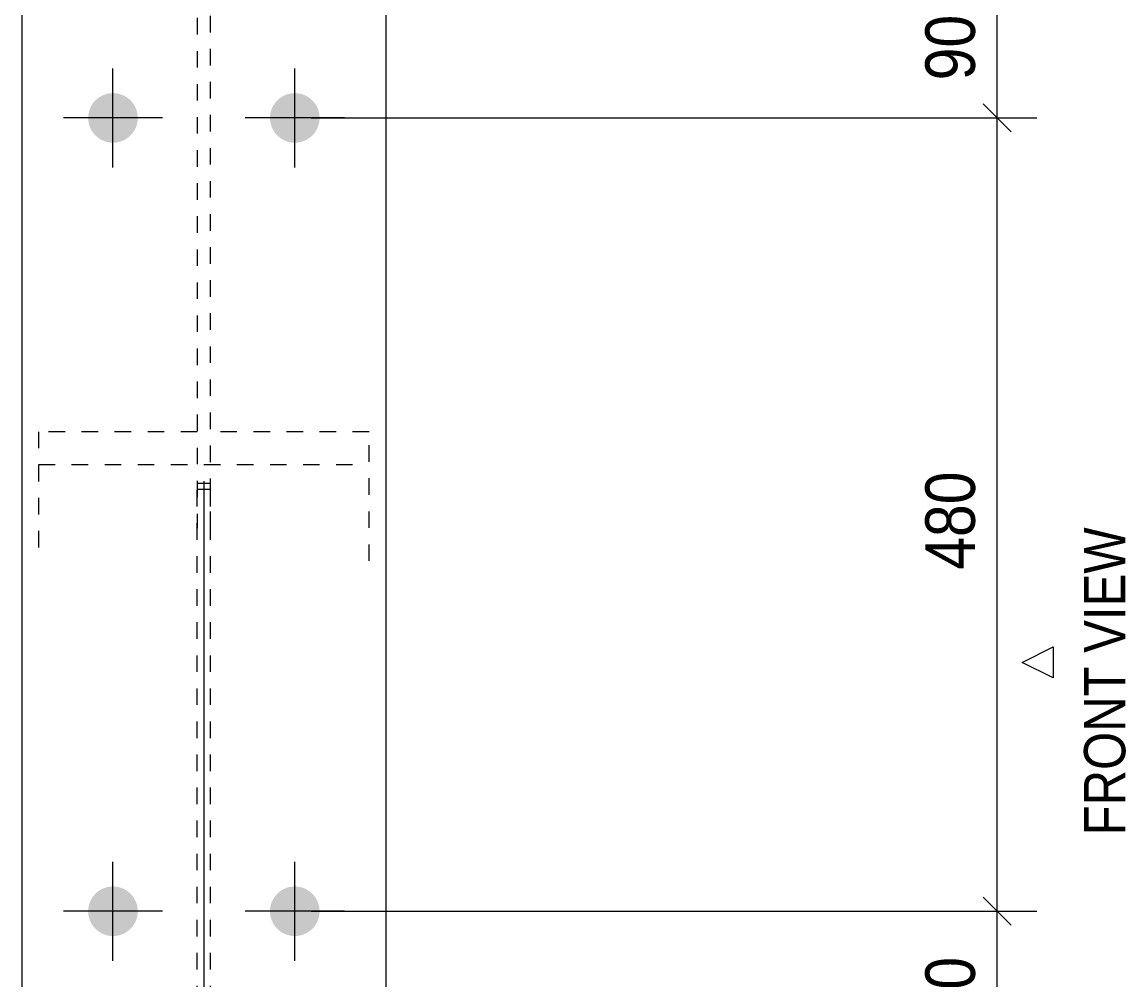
# Model space of a CAD drawing. Header units: millimetres. Extents: x 2 to 1174, y 1 to 825.
# Drawn here: x 504.6 to 571.4, y 181.3 to 239.2 of the extents above; entities that cross this region are included whole.
import ezdxf

# ---------------------------------------------------------------- set-up
doc = ezdxf.new("R2010")
doc.units = ezdxf.units.MM
doc.linetypes.add('XKITLINE00', pattern=[0])
doc.linetypes.add('XKITLINE01', pattern=[4, 1, -1, 1, -1])
for name, color, linetype, lineweight in [('Bolt', 3, 'Continuous', 0), ('Dimensions', 7, 'Continuous', 0), ('OtherObjectType', 7, 'Continuous', 0), ('Part', 2, 'Continuous', 0)]:
    doc.layers.add(name, color=color, linetype=linetype, lineweight=lineweight)
doc.styles.add('ARIAL', font='ARIAL.TTF')

# ---------------------------------------------------------------- blocks, each defined once
blk = doc.blocks.new('*A173')
at = {"layer": 'Bolt'}
for points in [[(508.579, 233.453), (508.581, 233.49), (508.583, 233.526), (508.586, 233.563), (508.59, 233.6), (508.595, 233.636), (508.601, 233.672), (508.608, 233.709), (508.615, 233.745), (508.624, 233.781), (508.633, 233.816), (508.643, 233.851), (508.655, 233.887), (508.667, 233.921), (508.679, 233.956), (508.693, 233.99), (508.708, 234.024), (508.723, 234.057), (508.739, 234.09), (508.756, 234.123), (508.774, 234.155), (508.792, 234.187), (508.812, 234.219), (508.832, 234.249), (508.852, 234.28), (508.874, 234.31), (508.896, 234.339), (508.919, 234.368), (508.943, 234.396), (508.967, 234.423), (508.993, 234.45), (509.018, 234.477), (509.045, 234.502), (509.072, 234.527), (509.099, 234.552), (509.127, 234.576), (509.156, 234.599), (509.185, 234.621), (509.215, 234.642), (509.246, 234.663), (509.276, 234.683), (509.308, 234.703), (509.34, 234.721), (509.372, 234.739), (509.404, 234.756), (509.438, 234.772), (509.471, 234.787), (509.505, 234.802), (509.539, 234.816), (509.574, 234.828), (509.608, 234.84), (509.643, 234.851), (509.679, 234.862), (509.714, 234.871), (509.75, 234.88), (509.786, 234.887), (509.822, 234.894), (509.859, 234.9), (509.895, 234.905), (509.932, 234.909), (509.969, 234.912), (510.005, 234.914), (510.042, 234.916), (510.079, 234.916), (510.116, 234.916), (510.152, 234.914), (510.189, 234.912), (510.226, 234.909), (510.262, 234.905), (510.299, 234.9), (510.335, 234.894), (510.372, 234.887), (510.408, 234.88), (510.443, 234.871), (510.479, 234.862), (510.514, 234.851), (510.549, 234.84), (510.584, 234.828), (510.619, 234.816), (510.653, 234.802), (510.687, 234.787), (510.72, 234.772), (510.753, 234.756), (510.786, 234.739), (510.818, 234.721), (510.85, 234.703), (510.881, 234.683), (510.912, 234.663), (510.943, 234.642), (510.972, 234.621), (511.002, 234.599), (511.03, 234.576), (511.059, 234.552), (511.086, 234.527), (511.113, 234.502), (511.14, 234.477), (511.165, 234.45), (511.19, 234.423), (511.215, 234.396), (511.238, 234.368), (511.261, 234.339), (511.284, 234.31), (511.305, 234.28), (511.326, 234.249), (511.346, 234.219), (511.365, 234.187), (511.384, 234.155), (511.402, 234.123), (511.419, 234.09), (511.435, 234.057), (511.45, 234.024), (511.465, 233.99), (511.478, 233.956), (511.491, 233.921), (511.503, 233.887), (511.514, 233.851), (511.525, 233.816), (511.534, 233.781), (511.542, 233.745), (511.55, 233.709), (511.557, 233.672), (511.563, 233.636), (511.568, 233.6), (511.572, 233.563), (511.575, 233.526), (511.577, 233.49), (511.578, 233.453), (511.579, 233.416), (511.578, 233.379), (511.577, 233.342), (511.575, 233.306), (511.572, 233.269), (511.568, 233.232), (511.563, 233.196), (511.557, 233.16), (511.55, 233.123), (511.542, 233.087), (511.534, 233.052), (511.525, 233.016), (511.514, 232.981), (511.503, 232.946), (511.491, 232.911), (511.478, 232.876), (511.465, 232.842), (511.45, 232.808), (511.435, 232.775), (511.419, 232.742), (511.402, 232.709), (511.384, 232.677), (511.365, 232.645), (511.346, 232.614), (511.326, 232.583), (511.305, 232.552), (511.284, 232.522), (511.261, 232.493), (511.238, 232.464), (511.215, 232.436), (511.19, 232.409), (511.165, 232.382), (511.14, 232.355), (511.113, 232.33), (511.086, 232.305), (511.059, 232.28), (511.03, 232.257), (511.002, 232.234), (510.972, 232.211), (510.943, 232.19), (510.912, 232.169), (510.881, 232.149), (510.85, 232.129), (510.818, 232.111), (510.786, 232.093), (510.753, 232.076), (510.72, 232.06), (510.687, 232.045), (510.653, 232.03), (510.619, 232.017), (510.584, 232.004), (510.549, 231.992), (510.514, 231.981), (510.479, 231.97), (510.443, 231.961), (510.408, 231.952), (510.372, 231.945), (510.335, 231.938), (510.299, 231.932), (510.262, 231.927), (510.226, 231.923), (510.189, 231.92), (510.152, 231.918), (510.116, 231.917), (510.079, 231.916), (510.042, 231.917), (510.005, 231.918), (509.969, 231.92), (509.932, 231.923), (509.895, 231.927), (509.859, 231.932), (509.822, 231.938), (509.786, 231.945), (509.75, 231.952), (509.714, 231.961), (509.679, 231.97), (509.643, 231.981), (509.608, 231.992), (509.574, 232.004), (509.539, 232.017), (509.505, 232.03), (509.471, 232.045), (509.438, 232.06), (509.404, 232.076), (509.372, 232.093), (509.34, 232.111), (509.308, 232.129), (509.276, 232.149), (509.246, 232.169), (509.215, 232.19), (509.185, 232.211), (509.156, 232.234), (509.127, 232.257), (509.099, 232.28), (509.072, 232.305), (509.045, 232.33), (509.018, 232.355), (508.993, 232.382), (508.967, 232.409), (508.943, 232.436), (508.919, 232.464), (508.896, 232.493), (508.874, 232.522), (508.852, 232.552), (508.832, 232.583), (508.812, 232.614), (508.792, 232.645), (508.774, 232.677), (508.756, 232.709), (508.739, 232.742), (508.723, 232.775), (508.708, 232.808), (508.693, 232.842), (508.679, 232.876), (508.667, 232.911), (508.655, 232.946), (508.643, 232.981), (508.633, 233.016), (508.624, 233.052), (508.615, 233.087), (508.608, 233.123), (508.601, 233.16), (508.595, 233.196), (508.59, 233.232), (508.586, 233.269), (508.583, 233.306), (508.581, 233.342), (508.579, 233.379), (508.579, 233.416)], [(519.579, 233.453), (519.581, 233.49), (519.583, 233.526), (519.586, 233.563), (519.59, 233.6), (519.595, 233.636), (519.601, 233.672), (519.608, 233.709), (519.615, 233.745), (519.624, 233.781), (519.633, 233.816), (519.643, 233.851), (519.655, 233.887), (519.667, 233.921), (519.679, 233.956), (519.693, 233.99), (519.708, 234.024), (519.723, 234.057), (519.739, 234.09), (519.756, 234.123), (519.774, 234.155), (519.792, 234.187), (519.812, 234.219), (519.832, 234.249), (519.852, 234.28), (519.874, 234.31), (519.896, 234.339), (519.919, 234.368), (519.943, 234.396), (519.967, 234.423), (519.993, 234.45), (520.018, 234.477), (520.045, 234.502), (520.072, 234.527), (520.099, 234.552), (520.127, 234.576), (520.156, 234.599), (520.185, 234.621), (520.215, 234.642), (520.246, 234.663), (520.276, 234.683), (520.308, 234.703), (520.34, 234.721), (520.372, 234.739), (520.404, 234.756), (520.438, 234.772), (520.471, 234.787), (520.505, 234.802), (520.539, 234.816), (520.574, 234.828), (520.608, 234.84), (520.643, 234.851), (520.679, 234.862), (520.714, 234.871), (520.75, 234.88), (520.786, 234.887), (520.822, 234.894), (520.859, 234.9), (520.895, 234.905), (520.932, 234.909), (520.969, 234.912), (521.005, 234.914), (521.042, 234.916), (521.079, 234.916), (521.116, 234.916), (521.152, 234.914), (521.189, 234.912), (521.226, 234.909), (521.262, 234.905), (521.299, 234.9), (521.335, 234.894), (521.372, 234.887), (521.408, 234.88), (521.443, 234.871), (521.479, 234.862), (521.514, 234.851), (521.549, 234.84), (521.584, 234.828), (521.619, 234.816), (521.653, 234.802), (521.687, 234.787), (521.72, 234.772), (521.753, 234.756), (521.786, 234.739), (521.818, 234.721), (521.85, 234.703), (521.881, 234.683), (521.912, 234.663), (521.943, 234.642), (521.972, 234.621), (522.002, 234.599), (522.03, 234.576), (522.059, 234.552), (522.086, 234.527), (522.113, 234.502), (522.14, 234.477), (522.165, 234.45), (522.19, 234.423), (522.215, 234.396), (522.238, 234.368), (522.261, 234.339), (522.284, 234.31), (522.305, 234.28), (522.326, 234.249), (522.346, 234.219), (522.365, 234.187), (522.384, 234.155), (522.402, 234.123), (522.419, 234.09), (522.435, 234.057), (522.45, 234.024), (522.465, 233.99), (522.478, 233.956), (522.491, 233.921), (522.503, 233.887), (522.514, 233.851), (522.525, 233.816), (522.534, 233.781), (522.542, 233.745), (522.55, 233.709), (522.557, 233.672), (522.563, 233.636), (522.568, 233.6), (522.572, 233.563), (522.575, 233.526), (522.577, 233.49), (522.578, 233.453), (522.579, 233.416), (522.578, 233.379), (522.577, 233.342), (522.575, 233.306), (522.572, 233.269), (522.568, 233.232), (522.563, 233.196), (522.557, 233.16), (522.55, 233.123), (522.542, 233.087), (522.534, 233.052), (522.525, 233.016), (522.514, 232.981), (522.503, 232.946), (522.491, 232.911), (522.478, 232.876), (522.465, 232.842), (522.45, 232.808), (522.435, 232.775), (522.419, 232.742), (522.402, 232.709), (522.384, 232.677), (522.365, 232.645), (522.346, 232.614), (522.326, 232.583), (522.305, 232.552), (522.284, 232.522), (522.261, 232.493), (522.238, 232.464), (522.215, 232.436), (522.19, 232.409), (522.165, 232.382), (522.14, 232.355), (522.113, 232.33), (522.086, 232.305), (522.059, 232.28), (522.03, 232.257), (522.002, 232.234), (521.972, 232.211), (521.943, 232.19), (521.912, 232.169), (521.881, 232.149), (521.85, 232.129), (521.818, 232.111), (521.786, 232.093), (521.753, 232.076), (521.72, 232.06), (521.687, 232.045), (521.653, 232.03), (521.619, 232.017), (521.584, 232.004), (521.549, 231.992), (521.514, 231.981), (521.479, 231.97), (521.443, 231.961), (521.408, 231.952), (521.372, 231.945), (521.335, 231.938), (521.299, 231.932), (521.262, 231.927), (521.226, 231.923), (521.189, 231.92), (521.152, 231.918), (521.116, 231.917), (521.079, 231.916), (521.042, 231.917), (521.005, 231.918), (520.969, 231.92), (520.932, 231.923), (520.895, 231.927), (520.859, 231.932), (520.822, 231.938), (520.786, 231.945), (520.75, 231.952), (520.714, 231.961), (520.679, 231.97), (520.643, 231.981), (520.608, 231.992), (520.574, 232.004), (520.539, 232.017), (520.505, 232.03), (520.471, 232.045), (520.438, 232.06), (520.404, 232.076), (520.372, 232.093), (520.34, 232.111), (520.308, 232.129), (520.276, 232.149), (520.246, 232.169), (520.215, 232.19), (520.185, 232.211), (520.156, 232.234), (520.127, 232.257), (520.099, 232.28), (520.072, 232.305), (520.045, 232.33), (520.018, 232.355), (519.993, 232.382), (519.967, 232.409), (519.943, 232.436), (519.919, 232.464), (519.896, 232.493), (519.874, 232.522), (519.852, 232.552), (519.832, 232.583), (519.812, 232.614), (519.792, 232.645), (519.774, 232.677), (519.756, 232.709), (519.739, 232.742), (519.723, 232.775), (519.708, 232.808), (519.693, 232.842), (519.679, 232.876), (519.667, 232.911), (519.655, 232.946), (519.643, 232.981), (519.633, 233.016), (519.624, 233.052), (519.615, 233.087), (519.608, 233.123), (519.601, 233.16), (519.595, 233.196), (519.59, 233.232), (519.586, 233.269), (519.583, 233.306), (519.581, 233.342), (519.579, 233.379), (519.579, 233.416)], [(508.579, 185.453), (508.581, 185.49), (508.583, 185.526), (508.586, 185.563), (508.59, 185.6), (508.595, 185.636), (508.601, 185.672), (508.608, 185.709), (508.615, 185.745), (508.624, 185.781), (508.633, 185.816), (508.643, 185.851), (508.655, 185.887), (508.667, 185.921), (508.679, 185.956), (508.693, 185.99), (508.708, 186.024), (508.723, 186.057), (508.739, 186.09), (508.756, 186.123), (508.774, 186.155), (508.792, 186.187), (508.812, 186.219), (508.832, 186.249), (508.852, 186.28), (508.874, 186.31), (508.896, 186.339), (508.919, 186.368), (508.943, 186.396), (508.967, 186.423), (508.993, 186.45), (509.018, 186.477), (509.045, 186.502), (509.072, 186.527), (509.099, 186.552), (509.127, 186.576), (509.156, 186.599), (509.185, 186.621), (509.215, 186.642), (509.246, 186.663), (509.276, 186.683), (509.308, 186.703), (509.34, 186.721), (509.372, 186.739), (509.404, 186.756), (509.438, 186.772), (509.471, 186.787), (509.505, 186.802), (509.539, 186.816), (509.574, 186.828), (509.608, 186.84), (509.643, 186.851), (509.679, 186.862), (509.714, 186.871), (509.75, 186.88), (509.786, 186.887), (509.822, 186.894), (509.859, 186.9), (509.895, 186.905), (509.932, 186.909), (509.969, 186.912), (510.005, 186.914), (510.042, 186.916), (510.079, 186.916), (510.116, 186.916), (510.152, 186.914), (510.189, 186.912), (510.226, 186.909), (510.262, 186.905), (510.299, 186.9), (510.335, 186.894), (510.372, 186.887), (510.408, 186.88), (510.443, 186.871), (510.479, 186.862), (510.514, 186.851), (510.549, 186.84), (510.584, 186.828), (510.619, 186.816), (510.653, 186.802), (510.687, 186.787), (510.72, 186.772), (510.753, 186.756), (510.786, 186.739), (510.818, 186.721), (510.85, 186.703), (510.881, 186.683), (510.912, 186.663), (510.943, 186.642), (510.972, 186.621), (511.002, 186.599), (511.03, 186.576), (511.059, 186.552), (511.086, 186.527), (511.113, 186.502), (511.14, 186.477), (511.165, 186.45), (511.19, 186.423), (511.215, 186.396), (511.238, 186.368), (511.261, 186.339), (511.284, 186.31), (511.305, 186.28), (511.326, 186.249), (511.346, 186.219), (511.365, 186.187), (511.384, 186.155), (511.402, 186.123), (511.419, 186.09), (511.435, 186.057), (511.45, 186.024), (511.465, 185.99), (511.478, 185.956), (511.491, 185.921), (511.503, 185.887), (511.514, 185.851), (511.525, 185.816), (511.534, 185.781), (511.542, 185.745), (511.55, 185.709), (511.557, 185.672), (511.563, 185.636), (511.568, 185.6), (511.572, 185.563), (511.575, 185.526), (511.577, 185.49), (511.578, 185.453), (511.579, 185.416), (511.578, 185.379), (511.577, 185.342), (511.575, 185.306), (511.572, 185.269), (511.568, 185.232), (511.563, 185.196), (511.557, 185.16), (511.55, 185.123), (511.542, 185.087), (511.534, 185.052), (511.525, 185.016), (511.514, 184.981), (511.503, 184.946), (511.491, 184.911), (511.478, 184.876), (511.465, 184.842), (511.45, 184.808), (511.435, 184.775), (511.419, 184.742), (511.402, 184.709), (511.384, 184.677), (511.365, 184.645), (511.346, 184.614), (511.326, 184.583), (511.305, 184.552), (511.284, 184.522), (511.261, 184.493), (511.238, 184.464), (511.215, 184.436), (511.19, 184.409), (511.165, 184.382), (511.14, 184.355), (511.113, 184.33), (511.086, 184.305), (511.059, 184.28), (511.03, 184.257), (511.002, 184.234), (510.972, 184.211), (510.943, 184.19), (510.912, 184.169), (510.881, 184.149), (510.85, 184.129), (510.818, 184.111), (510.786, 184.093), (510.753, 184.076), (510.72, 184.06), (510.687, 184.045), (510.653, 184.03), (510.619, 184.017), (510.584, 184.004), (510.549, 183.992), (510.514, 183.981), (510.479, 183.97), (510.443, 183.961), (510.408, 183.952), (510.372, 183.945), (510.335, 183.938), (510.299, 183.932), (510.262, 183.927), (510.226, 183.923), (510.189, 183.92), (510.152, 183.918), (510.116, 183.917), (510.079, 183.916), (510.042, 183.917), (510.005, 183.918), (509.969, 183.92), (509.932, 183.923), (509.895, 183.927), (509.859, 183.932), (509.822, 183.938), (509.786, 183.945), (509.75, 183.952), (509.714, 183.961), (509.679, 183.97), (509.643, 183.981), (509.608, 183.992), (509.574, 184.004), (509.539, 184.017), (509.505, 184.03), (509.471, 184.045), (509.438, 184.06), (509.404, 184.076), (509.372, 184.093), (509.34, 184.111), (509.308, 184.129), (509.276, 184.149), (509.246, 184.169), (509.215, 184.19), (509.185, 184.211), (509.156, 184.234), (509.127, 184.257), (509.099, 184.28), (509.072, 184.305), (509.045, 184.33), (509.018, 184.355), (508.993, 184.382), (508.967, 184.409), (508.943, 184.436), (508.919, 184.464), (508.896, 184.493), (508.874, 184.522), (508.852, 184.552), (508.832, 184.583), (508.812, 184.614), (508.792, 184.645), (508.774, 184.677), (508.756, 184.709), (508.739, 184.742), (508.723, 184.775), (508.708, 184.808), (508.693, 184.842), (508.679, 184.876), (508.667, 184.911), (508.655, 184.946), (508.643, 184.981), (508.633, 185.016), (508.624, 185.052), (508.615, 185.087), (508.608, 185.123), (508.601, 185.16), (508.595, 185.196), (508.59, 185.232), (508.586, 185.269), (508.583, 185.306), (508.581, 185.342), (508.579, 185.379), (508.579, 185.416)], [(519.579, 185.453), (519.581, 185.49), (519.583, 185.526), (519.586, 185.563), (519.59, 185.6), (519.595, 185.636), (519.601, 185.672), (519.608, 185.709), (519.615, 185.745), (519.624, 185.781), (519.633, 185.816), (519.643, 185.851), (519.655, 185.887), (519.667, 185.921), (519.679, 185.956), (519.693, 185.99), (519.708, 186.024), (519.723, 186.057), (519.739, 186.09), (519.756, 186.123), (519.774, 186.155), (519.792, 186.187), (519.812, 186.219), (519.832, 186.249), (519.852, 186.28), (519.874, 186.31), (519.896, 186.339), (519.919, 186.368), (519.943, 186.396), (519.967, 186.423), (519.993, 186.45), (520.018, 186.477), (520.045, 186.502), (520.072, 186.527), (520.099, 186.552), (520.127, 186.576), (520.156, 186.599), (520.185, 186.621), (520.215, 186.642), (520.246, 186.663), (520.276, 186.683), (520.308, 186.703), (520.34, 186.721), (520.372, 186.739), (520.404, 186.756), (520.438, 186.772), (520.471, 186.787), (520.505, 186.802), (520.539, 186.816), (520.574, 186.828), (520.608, 186.84), (520.643, 186.851), (520.679, 186.862), (520.714, 186.871), (520.75, 186.88), (520.786, 186.887), (520.822, 186.894), (520.859, 186.9), (520.895, 186.905), (520.932, 186.909), (520.969, 186.912), (521.005, 186.914), (521.042, 186.916), (521.079, 186.916), (521.116, 186.916), (521.152, 186.914), (521.189, 186.912), (521.226, 186.909), (521.262, 186.905), (521.299, 186.9), (521.335, 186.894), (521.372, 186.887), (521.408, 186.88), (521.443, 186.871), (521.479, 186.862), (521.514, 186.851), (521.549, 186.84), (521.584, 186.828), (521.619, 186.816), (521.653, 186.802), (521.687, 186.787), (521.72, 186.772), (521.753, 186.756), (521.786, 186.739), (521.818, 186.721), (521.85, 186.703), (521.881, 186.683), (521.912, 186.663), (521.943, 186.642), (521.972, 186.621), (522.002, 186.599), (522.03, 186.576), (522.059, 186.552), (522.086, 186.527), (522.113, 186.502), (522.14, 186.477), (522.165, 186.45), (522.19, 186.423), (522.215, 186.396), (522.238, 186.368), (522.261, 186.339), (522.284, 186.31), (522.305, 186.28), (522.326, 186.249), (522.346, 186.219), (522.365, 186.187), (522.384, 186.155), (522.402, 186.123), (522.419, 186.09), (522.435, 186.057), (522.45, 186.024), (522.465, 185.99), (522.478, 185.956), (522.491, 185.921), (522.503, 185.887), (522.514, 185.851), (522.525, 185.816), (522.534, 185.781), (522.542, 185.745), (522.55, 185.709), (522.557, 185.672), (522.563, 185.636), (522.568, 185.6), (522.572, 185.563), (522.575, 185.526), (522.577, 185.49), (522.578, 185.453), (522.579, 185.416), (522.578, 185.379), (522.577, 185.342), (522.575, 185.306), (522.572, 185.269), (522.568, 185.232), (522.563, 185.196), (522.557, 185.16), (522.55, 185.123), (522.542, 185.087), (522.534, 185.052), (522.525, 185.016), (522.514, 184.981), (522.503, 184.946), (522.491, 184.911), (522.478, 184.876), (522.465, 184.842), (522.45, 184.808), (522.435, 184.775), (522.419, 184.742), (522.402, 184.709), (522.384, 184.677), (522.365, 184.645), (522.346, 184.614), (522.326, 184.583), (522.305, 184.552), (522.284, 184.522), (522.261, 184.493), (522.238, 184.464), (522.215, 184.436), (522.19, 184.409), (522.165, 184.382), (522.14, 184.355), (522.113, 184.33), (522.086, 184.305), (522.059, 184.28), (522.03, 184.257), (522.002, 184.234), (521.972, 184.211), (521.943, 184.19), (521.912, 184.169), (521.881, 184.149), (521.85, 184.129), (521.818, 184.111), (521.786, 184.093), (521.753, 184.076), (521.72, 184.06), (521.687, 184.045), (521.653, 184.03), (521.619, 184.017), (521.584, 184.004), (521.549, 183.992), (521.514, 183.981), (521.479, 183.97), (521.443, 183.961), (521.408, 183.952), (521.372, 183.945), (521.335, 183.938), (521.299, 183.932), (521.262, 183.927), (521.226, 183.923), (521.189, 183.92), (521.152, 183.918), (521.116, 183.917), (521.079, 183.916), (521.042, 183.917), (521.005, 183.918), (520.969, 183.92), (520.932, 183.923), (520.895, 183.927), (520.859, 183.932), (520.822, 183.938), (520.786, 183.945), (520.75, 183.952), (520.714, 183.961), (520.679, 183.97), (520.643, 183.981), (520.608, 183.992), (520.574, 184.004), (520.539, 184.017), (520.505, 184.03), (520.471, 184.045), (520.438, 184.06), (520.404, 184.076), (520.372, 184.093), (520.34, 184.111), (520.308, 184.129), (520.276, 184.149), (520.246, 184.169), (520.215, 184.19), (520.185, 184.211), (520.156, 184.234), (520.127, 184.257), (520.099, 184.28), (520.072, 184.305), (520.045, 184.33), (520.018, 184.355), (519.993, 184.382), (519.967, 184.409), (519.943, 184.436), (519.919, 184.464), (519.896, 184.493), (519.874, 184.522), (519.852, 184.552), (519.832, 184.583), (519.812, 184.614), (519.792, 184.645), (519.774, 184.677), (519.756, 184.709), (519.739, 184.742), (519.723, 184.775), (519.708, 184.808), (519.693, 184.842), (519.679, 184.876), (519.667, 184.911), (519.655, 184.946), (519.643, 184.981), (519.633, 185.016), (519.624, 185.052), (519.615, 185.087), (519.608, 185.123), (519.601, 185.16), (519.595, 185.196), (519.59, 185.232), (519.586, 185.269), (519.583, 185.306), (519.581, 185.342), (519.579, 185.379), (519.579, 185.416)]]:
    blk.add_hatch(color=3, dxfattribs=at).paths.add_polyline_path(points, flags=17)
at = {"layer": 'Bolt', "color": 3, "linetype": 'XKITLINE00', "lineweight": 0}
for p, q in [((510.079, 230.416), (510.079, 236.416)), ((521.079, 230.416), (521.079, 236.416)), ((513.079, 233.416), (507.079, 233.416)), ((524.079, 233.416), (518.079, 233.416)), ((510.079, 182.416), (510.079, 188.416)), ((521.079, 182.416), (521.079, 188.416)), ((513.079, 185.416), (507.079, 185.416)), ((524.079, 185.416), (518.079, 185.416))]:
    blk.add_line(p, q, dxfattribs=at)
blk = doc.blocks.new('*A174')
at = {"layer": 'Part'}
blk.add_hatch(color=2, dxfattribs=at).paths.add_polyline_path([(514.779, 244.39), (516.379, 244.39), (515.579, 242.99)], flags=17)
at = {"layer": 'Part', "color": 7, "linetype": 'XKITLINE01', "lineweight": 0}
for p, q in [((525.579, 273.446), (505.579, 273.446)), ((505.579, 273.446), (505.579, 265.63)), ((525.579, 265.63), (525.579, 273.446)), ((505.579, 271.464), (515.179, 271.464)), ((515.179, 271.464), (515.179, 208.593)), ((515.979, 208.593), (515.979, 271.464)), ((515.979, 271.464), (525.579, 271.464)), ((515.179, 214.426), (505.579, 214.426)), ((505.579, 214.426), (505.579, 206.61)), ((525.579, 214.426), (515.979, 214.426)), ((525.579, 206.61), (525.579, 214.426)), ((505.579, 212.443), (525.579, 212.443))]:
    blk.add_line(p, q, dxfattribs=at)
at = {"layer": 'Part', "color": 2, "linetype": 'XKITLINE00', "lineweight": 0}
for p, q in [((515.579, 242.99), (514.779, 244.39)), ((514.779, 244.39), (516.379, 244.39)), ((516.379, 244.39), (515.579, 242.99))]:
    blk.add_line(p, q, dxfattribs=at)
blk.add_circle((515.579, 243.89), 1, dxfattribs=at)
blk = doc.blocks.new('*A175')
at = {"layer": 'Part', "color": 7, "linetype": 'XKITLINE01', "lineweight": 0}
for p, q in [((515.179, 157.898), (515.179, 211.319)), ((515.179, 211.319), (515.979, 211.319)), ((515.979, 157.898), (515.979, 211.319)), ((515.179, 210.963), (515.979, 210.963)), ((505.579, 156.151), (505.579, 162.443)), ((505.579, 162.443), (515.179, 162.443)), ((515.979, 162.443), (525.579, 162.443)), ((525.579, 156.151), (525.579, 162.443)), ((505.579, 160.697), (525.579, 160.697))]:
    blk.add_line(p, q, dxfattribs=at)
blk = doc.blocks.new('*A176')
at = {"layer": 'Part', "color": 2, "linetype": 'XKITLINE00', "lineweight": 0}
for p, q in [((504.579, 144.443), (504.579, 286.346)), ((526.579, 286.346), (526.579, 144.443))]:
    blk.add_line(p, q, dxfattribs=at)
blk = doc.blocks.new('*A385')
at = {"layer": 'Dimensions', "color": 7, "linetype": 'XKITLINE00', "lineweight": 0}
for p, q in [((515.579, 211.443), (515.579, 112.545)), ((510.079, 149.416), (510.079, 112.545)), ((510.927, 115.793), (509.23, 114.096)), ((516.427, 115.793), (514.73, 114.096)), ((510.079, 114.945), (515.579, 114.945))]:
    blk.add_line(p, q, dxfattribs=at)
at = {"layer": 'Dimensions', "color": 3}
for p in [(510.079, 114.945), (515.579, 114.945)]:
    blk.add_point(p, dxfattribs=at)
at = {"layer": 'Dimensions', "color": 3, "style": 'ARIAL', "width": 0.85}
blk.add_text('55', height=3, dxfattribs=at).set_placement((510.604, 116.295))
blk = doc.blocks.new('*A386')
at = {"layer": 'Dimensions', "color": 7, "linetype": 'XKITLINE00', "lineweight": 0}
for p, q in [((515.579, 211.443), (515.579, 112.095)), ((521.079, 149.416), (521.079, 112.095)), ((516.427, 115.793), (514.73, 114.096)), ((521.927, 115.793), (520.23, 114.096)), ((515.579, 114.945), (521.079, 114.945))]:
    blk.add_line(p, q, dxfattribs=at)
at = {"layer": 'Dimensions', "color": 3}
for p in [(515.579, 114.945), (521.079, 114.945)]:
    blk.add_point(p, dxfattribs=at)
at = {"layer": 'Dimensions', "color": 3, "style": 'ARIAL', "width": 0.85}
blk.add_text('55', height=3, dxfattribs=at).set_placement((516.104, 110.595))
blk = doc.blocks.new('*A390')
at = {"layer": 'Dimensions', "color": 7, "linetype": 'XKITLINE00', "lineweight": 0}
for p, q in [((562.73, 186.265), (564.427, 184.568)), ((522.079, 185.416), (565.979, 185.416)), ((563.579, 176.416), (563.579, 185.416)), ((562.73, 177.265), (564.427, 175.568)), ((522.079, 176.416), (565.979, 176.416))]:
    blk.add_line(p, q, dxfattribs=at)
at = {"layer": 'Dimensions', "color": 3}
for p in [(563.579, 185.416), (563.579, 176.416)]:
    blk.add_point(p, dxfattribs=at)
at = {"layer": 'Dimensions', "color": 3, "style": 'ARIAL', "width": 0.85}
blk.add_text('90', height=3, rotation=90.00021, dxfattribs=at).set_placement((562.229, 178.691))
blk = doc.blocks.new('*A391')
at = {"layer": 'Dimensions', "color": 7, "linetype": 'XKITLINE00', "lineweight": 0}
for p, q in [((562.73, 234.265), (564.427, 232.568)), ((522.079, 233.416), (565.979, 233.416)), ((563.579, 185.416), (563.579, 233.416)), ((562.73, 186.265), (564.427, 184.568)), ((522.079, 185.416), (565.979, 185.416))]:
    blk.add_line(p, q, dxfattribs=at)
at = {"layer": 'Dimensions', "color": 3}
for p in [(563.579, 233.416), (563.579, 185.416)]:
    blk.add_point(p, dxfattribs=at)
at = {"layer": 'Dimensions', "color": 3, "style": 'ARIAL', "width": 0.85}
blk.add_text('480', height=3, rotation=90.00021, dxfattribs=at).set_placement((562.229, 206.078))
blk = doc.blocks.new('*A392')
at = {"layer": 'Dimensions', "color": 7, "linetype": 'XKITLINE00', "lineweight": 0}
for p, q in [((562.73, 243.265), (564.427, 241.568)), ((522.079, 242.416), (565.979, 242.416)), ((563.579, 233.416), (563.579, 242.416)), ((562.73, 234.265), (564.427, 232.568)), ((522.079, 233.416), (565.979, 233.416))]:
    blk.add_line(p, q, dxfattribs=at)
at = {"layer": 'Dimensions', "color": 3}
for p in [(563.579, 242.416), (563.579, 233.416)]:
    blk.add_point(p, dxfattribs=at)
at = {"layer": 'Dimensions', "color": 3, "style": 'ARIAL', "width": 0.85}
blk.add_text('90', height=3, rotation=90.00021, dxfattribs=at).set_placement((562.229, 235.691))
blk = doc.blocks.new('*A403')
at = {"layer": 'OtherObjectType', "color": 7, "linetype": 'XKITLINE00', "lineweight": 0}
for p, q in [((565.079, 200.472), (566.954, 201.41)), ((566.954, 201.41), (566.954, 199.535)), ((566.954, 199.535), (565.079, 200.472)), ((565.079, 200.472), (565.079, 200.472)), ((530.69, 103.745), (537.748, 103.745))]:
    blk.add_line(p, q, dxfattribs=at)
at = {"layer": 'OtherObjectType', "color": 7, "style": 'ARIAL', "width": 0.85}
blk.add_text('FRONT VIEW', height=2.5, rotation=90, dxfattribs=at).set_placement((571.329, 190.008))
for s, p in [('A', (530.69, 104.495)), ('A', (535.524, 104.495)), ('-', (533.664, 104.495))]:
    blk.add_text(s, height=2.5, dxfattribs=at).set_placement(p)

msp = doc.modelspace()

# ---------------------------------------------------------------- block references
at = {"lineweight": 0}
for name in ['*A176', '*A173', '*A392', '*A391', '*A175', '*A385', '*A386', '*A390']:
    msp.add_blockref(name, (0, 0), dxfattribs=at)
at = {"layer": 'OtherObjectType', "lineweight": 0}
msp.add_blockref('*A403', (0, 0), dxfattribs=at)
at = {"layer": 'Part', "lineweight": 0}
msp.add_blockref('*A174', (0, 0), dxfattribs=at)

doc.saveas('drawing.dxf')
